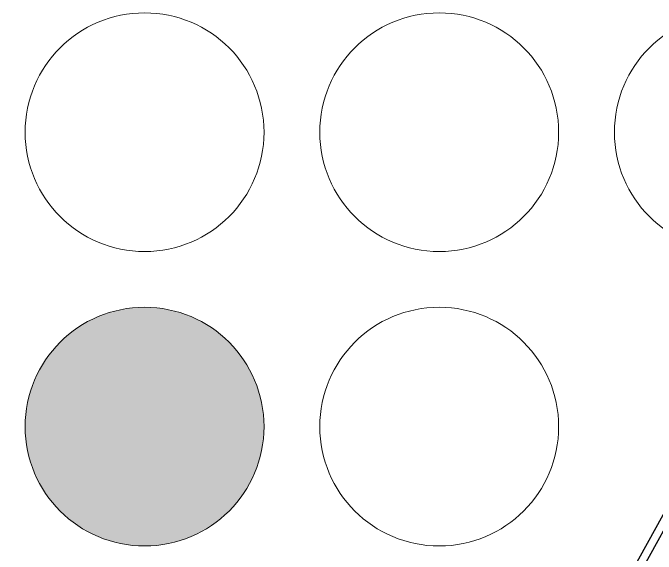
# Model space of a CAD drawing. Header units: millimetres. Extents: x 809 to 8159, y 33 to 4533.
# Drawn here: x 6737.2 to 6898.8, y 2324.8 to 2460.9 of the extents above; entities that cross this region are included whole.
import ezdxf

# ---------------------------------------------------------------- set-up
doc = ezdxf.new("R2010")
doc.units = ezdxf.units.MM
doc.layers.add('AHŞAP DUVAR', color=3, linetype='Continuous')
doc.layers.add('AHŞAP KONFERANS SALONU TAVAN', color=6, linetype='Continuous', lineweight=0)
doc.layers.add('AYDINLATMA', color=61, linetype='Continuous', lineweight=0)

# ---------------------------------------------------------------- blocks, each defined once
blk = doc.blocks.new('RTHRTHRTRTHRHRTH')
at = {"layer": 'AHŞAP KONFERANS SALONU TAVAN'}
for centre in [(41177.25, -6176.73), (41251.25, -6176.73), (41325.25, -6176.73), (41251.25, -6250.73)]:
    blk.add_circle(centre, 30, dxfattribs=at)
blk = doc.blocks.new('AYDINLATMA ARMATÜR')
at = {"layer": 'AYDINLATMA'}
h = blk.add_hatch(color=256, dxfattribs=at)
h.dxf.hatch_style = 1
edge = h.paths.add_edge_path()
edge.add_arc((37838.26, -6234.41), 30, 0, 360)
blk.add_circle((37838.26, -6234.41), 30, dxfattribs=at)
blk = doc.blocks.new('ERGYTHTYJTTTYJTYJ')
at = {"layer": 'AYDINLATMA'}
blk.add_blockref('AYDINLATMA ARMATÜR', (888, 0), dxfattribs=at)

msp = doc.modelspace()

# ---------------------------------------------------------------- linework, layer by layer
at = {"layer": 'AHŞAP DUVAR', "elevation": 0}
for points in [[(7188.79, 2402.36), (6925.12, 2379.14), (6837.69, 2220.92), (6769.5, 2220.92), (6686.79, 2071.23), (6686.79, 1724.3), (6455.02, 1724.3), (6455.02, 1613.91), (6691.79, 1613.91)], [(7188.79, 2400.35), (6926.36, 2377.24), (6838.87, 2218.92), (6770.68, 2218.92), (6688.79, 2070.71), (6688.79, 1722.3), (6457.02, 1722.3), (6457.02, 1615.91), (6691.79, 1615.91)]]:
    msp.add_lwpolyline(points, dxfattribs=at)

# ---------------------------------------------------------------- block references
at = {"layer": 'AHŞAP KONFERANS SALONU TAVAN'}
msp.add_blockref('RTHRTHRTRTHRHRTH', (-34406.95, 8607.59), dxfattribs=at)
at = {"layer": 'AYDINLATMA'}
msp.add_blockref('ERGYTHTYJTTTYJTYJ', (-31955.96, 8591.27), dxfattribs=at)

doc.saveas('drawing.dxf')
